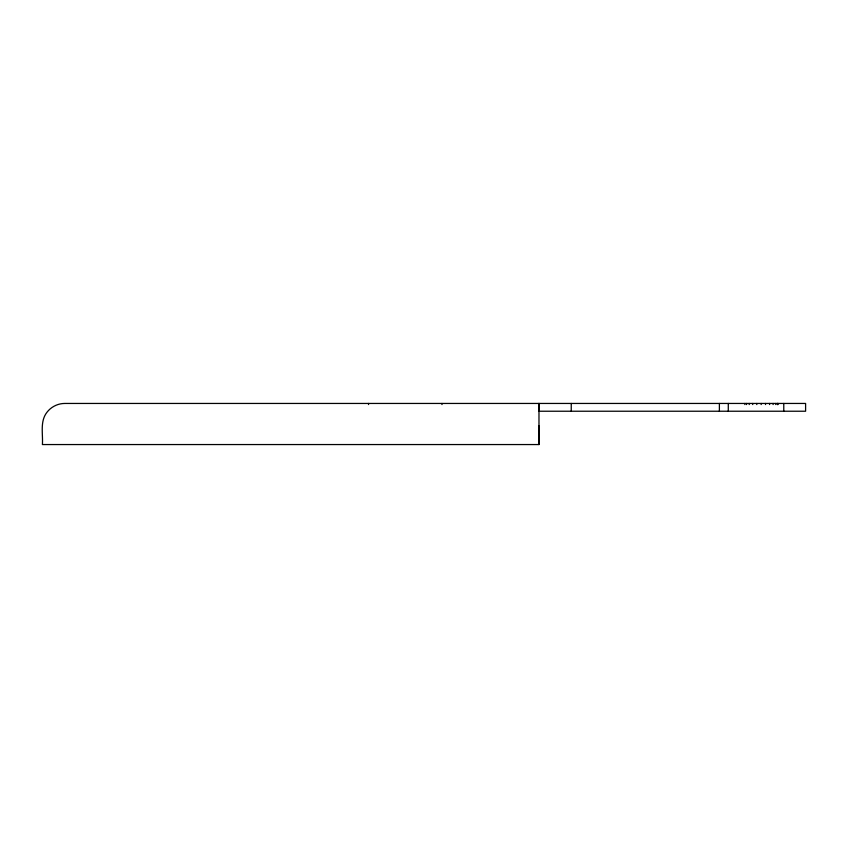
<?xml version="1.0" encoding="UTF-8"?>
<svg xmlns="http://www.w3.org/2000/svg" width="848" height="848" viewBox="0 0 848 848"><rect width="100%" height="100%" fill="white"/><g stroke="black" fill="none" stroke-linecap="round" stroke-linejoin="round"><path stroke-width="1.27" d="M538.978 444.553L538.978 403.447L538.978 411.227L805.6 411.227L805.6 403.447L64.787 403.447C57.918 403.457 51.209 406.764 47.022 412.202C39.75 421.371 43.131 433.922 42.4 444.553L538.978 444.553L538.978 425.834M783.775 403.447L783.775 411.227M778.051 403.447L778.051 404.56M777.478 403.447L777.478 404.56M777.446 403.447L777.446 404.56M775.782 403.447L775.782 404.56M773.1 403.447L773.1 404.56M769.602 403.447L769.602 404.56M765.532 403.447L765.532 404.56M761.165 403.447L761.165 404.56M756.798 403.447L756.798 404.56M752.717 403.447L752.717 404.56M749.219 403.447L749.219 404.56M746.537 403.447L746.537 404.56M744.883 403.447L744.883 404.56M728.284 403.447L728.284 411.227M719.39 403.447L719.39 411.227M571.245 403.447L571.245 411.227M441.978 403.447L441.978 404.56M368.541 403.447L368.541 404.56"/></g></svg>
